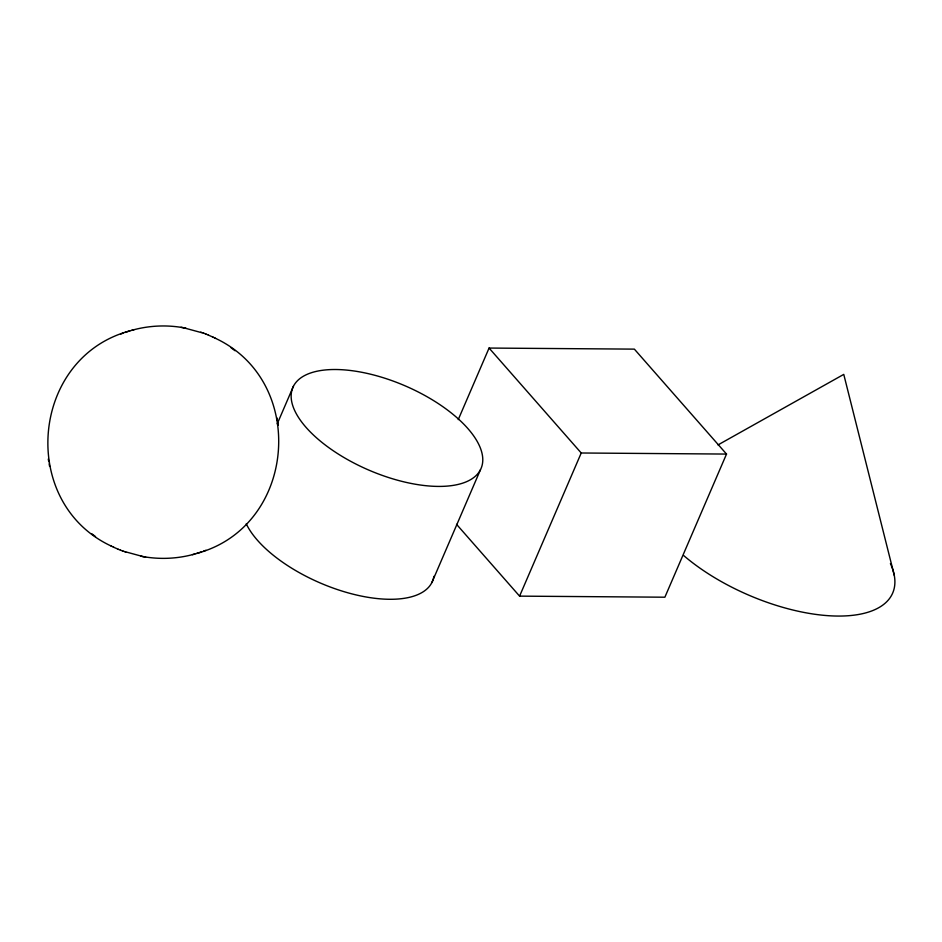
<?xml version="1.0" encoding="UTF-8"?>
<svg xmlns="http://www.w3.org/2000/svg" width="942" height="942" viewBox="0 0 942 942"><rect width="100%" height="100%" fill="white"/><g stroke="black" fill="none" stroke-linecap="round" stroke-linejoin="round"><path stroke-width="1.41" d="M277.242 423.829L293.445 386.208M458.248 419.614L489.075 348.057L634.366 349.129L726.518 454.068L664.875 597.204L519.584 596.133L456.529 524.317M431.86 582.592L480.467 469.717A102.442 45.875 23.3 0 0 358.325 371.654A102.442 45.875 23.3 0 0 322.082 442.516A102.442 45.875 23.3 0 0 480.467 469.717M519.584 596.133L581.226 452.996L489.075 348.057M718.004 444.918L843.761 374.386L894.264 575.303M129.855 330.889C30.262 357.536 18.11 503.052 111.58 546.219M196.713 553.437C296.365 526.766 308.411 381.298 215 338.107M120.623 334.045L123.072 333.162M125.003 332.467C143.631 325.897 163.99 324.272 183.431 327.734M201.576 551.859C182.948 558.441 162.589 560.054 143.149 556.604M203.507 551.164L205.957 550.281M131.715 330.348L134.105 329.653M192.474 554.673L194.864 553.978M581.226 452.996L726.518 454.068M183.608 327.769L203.837 333.268M122.743 551.058L142.972 556.569M180.982 327.298L185.845 328.157M140.735 556.18L145.598 557.028M208.264 335.034L213.175 337.224M113.393 547.114L118.303 549.304M200.764 332.161L201.564 332.455M125.015 551.871L125.816 552.165M203.284 333.056L206.11 334.139M120.47 550.199L123.296 551.27M205.78 334.021L208.37 335.058M118.209 549.268L120.8 550.316M212.821 337.048L215.588 338.39M110.991 545.936L113.758 547.29M235.029 350.73L231.049 347.751M91.551 533.608L95.531 536.587M276.972 417.942L277.419 420.415M277.819 422.711L278.29 425.266M48.289 459.06L48.748 461.615M49.161 463.911L49.608 466.396M890.414 563.563A131.421 58.84 23.3 0 1 833.14 615.95A131.421 58.84 23.3 0 1 683.786 555.627M433.885 576.339A102.442 45.875 23.3 0 1 348.022 592.836A102.442 45.875 23.3 0 1 246.251 523.799"/></g></svg>
